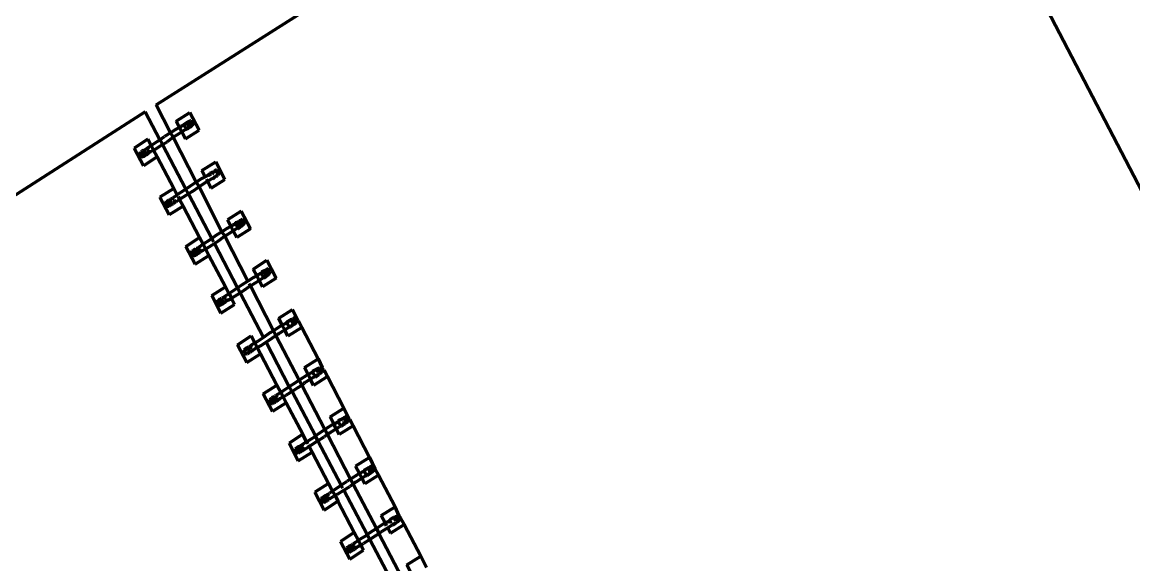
# Model space of a CAD drawing. Header units: millimetres. Extents: x 4307 to 31003, y 2809 to 20009.
# Drawn here: x 10291.6 to 10394.6, y 8622.6 to 8673 of the extents above; entities that cross this region are included whole.
import ezdxf

# ---------------------------------------------------------------- set-up
doc = ezdxf.new("R2010")
doc.units = ezdxf.units.MM
doc.layers.add('ProfileEdges', color=7, linetype='Continuous')

msp = doc.modelspace()

# ---------------------------------------------------------------- linework, layer by layer
for p, q in [((10306.61, 8663.52), (10306.82, 8663.16)), ((10306.82, 8663.16), (10306.82, 8663.07)), ((10303.02, 8661.17), (10303.06, 8660.93)), ((10303.31, 8660.79), (10303.06, 8660.93)), ((10309, 8658.93), (10309.1, 8658.75)), ((10309.2, 8658.48), (10309.21, 8658.57)), ((10305.4, 8656.58), (10305.44, 8656.34)), ((10305.69, 8656.2), (10305.44, 8656.34)), ((10311.38, 8654.34), (10311.59, 8653.98)), ((10311.59, 8653.89), (10311.59, 8653.98)), ((10307.79, 8651.99), (10307.83, 8651.75)), ((10308.08, 8651.61), (10307.83, 8651.75)), ((10313.77, 8649.75), (10313.97, 8649.39)), ((10313.97, 8649.3), (10313.97, 8649.39)), ((10310.17, 8647.4), (10310.21, 8647.16)), ((10310.46, 8647.02), (10310.21, 8647.16)), ((10316.15, 8645.16), (10316.11, 8645.18)), ((10316.15, 8645.16), (10316.19, 8645.15)), ((10316.19, 8645.15), (10316.36, 8644.8)), ((10316.34, 8644.7), (10316.38, 8644.72)), ((10316.38, 8644.72), (10316.36, 8644.8)), ((10312.56, 8642.82), (10312.56, 8642.79)), ((10312.56, 8642.79), (10312.56, 8642.72)), ((10312.58, 8642.68), (10312.59, 8642.57)), ((10312.85, 8642.43), (10312.71, 8642.51)), ((10318.5, 8640.6), (10318.54, 8640.57)), ((10318.54, 8640.57), (10318.57, 8640.56)), ((10318.57, 8640.56), (10318.68, 8640.32)), ((10318.7, 8640.15), (10318.75, 8640.19)), ((10314.94, 8638.23), (10314.94, 8638.2)), ((10314.94, 8638.2), (10314.95, 8638.13)), ((10315.2, 8637.86), (10315.07, 8637.89)), ((10315.23, 8637.84), (10315.2, 8637.86)), ((10320.88, 8636.01), (10320.92, 8635.98)), ((10320.92, 8635.85), (10321.13, 8635.62)), ((10321.11, 8635.52), (10321.15, 8635.55)), ((10321.15, 8635.55), (10321.13, 8635.62)), ((10317.32, 8633.65), (10317.35, 8633.49)), ((10317.35, 8633.49), (10317.36, 8633.4)), ((10317.42, 8633.36), (10317.36, 8633.4)), ((10317.55, 8633.32), (10317.42, 8633.36)), ((10317.61, 8633.25), (10317.55, 8633.32)), ((10323.3, 8631.26), (10323.51, 8631.03)), ((10323.49, 8630.93), (10323.53, 8630.96)), ((10323.53, 8630.96), (10323.51, 8631.03)), ((10319.71, 8629.05), (10319.72, 8628.95)), ((10319.97, 8628.68), (10319.84, 8628.71)), ((10320, 8628.66), (10319.97, 8628.68)), ((10325.69, 8626.8), (10325.65, 8626.83)), ((10325.68, 8626.67), (10325.84, 8626.55)), ((10325.9, 8626.42), (10325.85, 8626.38)), ((10322.09, 8624.46), (10322.1, 8624.43)), ((10322.1, 8624.43), (10322.1, 8624.36)), ((10322.25, 8624.15), (10322.2, 8624.17))]:
    msp.add_line(p, q)
at = {"layer": 'ProfileEdges', "lineweight": 211}
for p, q in [((10303.99, 8665.29), (10369.54, 8706.96)), ((10427.13, 8596.11), (10369.54, 8706.96)), ((10303.99, 8665.29), (10305.33, 8662.71)), ((10303, 8664.66), (10237.6, 8622.7)), ((10304.36, 8662.06), (10303, 8664.66)), ((10305.87, 8663.78), (10307.14, 8664.59)), ((10307.14, 8664.59), (10308, 8662.95)), ((10305.86, 8663.05), (10306.16, 8663.21)), ((10306.16, 8663.21), (10305.87, 8663.78)), ((10306.16, 8663.21), (10306.26, 8663.26)), ((10306.38, 8662.79), (10306.16, 8663.21)), ((10306.32, 8663.31), (10306.26, 8663.26)), ((10306.41, 8663.35), (10306.32, 8663.31)), ((10306.41, 8663.35), (10306.59, 8663.5)), ((10306.61, 8663.52), (10306.58, 8663.54)), ((10306.59, 8663.5), (10306.58, 8663.54)), ((10306.59, 8663.5), (10306.61, 8663.52)), ((10306.61, 8663.38), (10306.59, 8663.5)), ((10306.61, 8663.52), (10306.68, 8663.56)), ((10306.61, 8663.38), (10306.82, 8663.07)), ((10306.89, 8663.65), (10306.68, 8663.56)), ((10306.78, 8663.47), (10306.89, 8663.58)), ((10307.18, 8663.25), (10306.86, 8663)), ((10306.89, 8663.65), (10306.93, 8663.72)), ((10306.92, 8663.67), (10306.89, 8663.65)), ((10306.89, 8663.65), (10306.89, 8663.58)), ((10306.89, 8663.58), (10306.89, 8663.38)), ((10306.89, 8663.38), (10307.18, 8663.25)), ((10306.93, 8663.72), (10306.92, 8663.67)), ((10307.01, 8663.18), (10306.92, 8663.11)), ((10306.98, 8663.71), (10306.93, 8663.72)), ((10307.03, 8663.75), (10306.98, 8663.71)), ((10307.01, 8663.18), (10307.18, 8663.25)), ((10307.09, 8663.78), (10307.03, 8663.75)), ((10307.03, 8663.75), (10307.12, 8663.38)), ((10307.06, 8663.4), (10307.12, 8663.38)), ((10307.09, 8663.78), (10307.19, 8663.85)), ((10307.33, 8663.51), (10307.09, 8663.78)), ((10307.18, 8663.25), (10307.22, 8663.28)), ((10307.19, 8663.85), (10307.24, 8663.88)), ((10307.27, 8663.39), (10307.21, 8663.4)), ((10307.22, 8663.28), (10307.29, 8663.33)), ((10307.24, 8663.88), (10307.48, 8663.61)), ((10307.27, 8663.39), (10307.33, 8663.51)), ((10307.37, 8663.37), (10307.27, 8663.39)), ((10307.29, 8663.33), (10307.27, 8663.39)), ((10307.29, 8663.33), (10307.37, 8663.37)), ((10307.37, 8663.37), (10307.48, 8663.61)), ((10303.24, 8662.11), (10301.97, 8661.29)), ((10303.24, 8662.11), (10303.55, 8661.52)), ((10304.36, 8662.06), (10304.77, 8662.35)), ((10305.33, 8662.71), (10304.77, 8662.35)), ((10305.54, 8662.26), (10305.02, 8661.88)), ((10305.86, 8663.05), (10305.33, 8662.71)), ((10305.33, 8662.71), (10305.59, 8662.29)), ((10305.54, 8662.26), (10305.59, 8662.29)), ((10305.59, 8662.29), (10306.38, 8662.79)), ((10305.59, 8662.29), (10307.72, 8658.12)), ((10306.38, 8662.79), (10306.48, 8662.85)), ((10306.72, 8662.14), (10306.38, 8662.79)), ((10306.82, 8663.07), (10306.48, 8662.85)), ((10306.72, 8662.14), (10308, 8662.95)), ((10306.82, 8663.07), (10306.92, 8663.11)), ((10306.82, 8663.07), (10306.82, 8663.02)), ((10306.86, 8663), (10306.82, 8663.02)), ((10302.83, 8659.65), (10301.97, 8661.29)), ((10302.79, 8661.08), (10302.73, 8661.02)), ((10302.79, 8661.08), (10302.84, 8661.07)), ((10302.84, 8661.07), (10302.95, 8661.14)), ((10302.95, 8661.14), (10303.02, 8661.17)), ((10303.15, 8661.26), (10303.02, 8661.17)), ((10303.55, 8661.52), (10303.15, 8661.26)), ((10303.32, 8661.1), (10303.15, 8661.26)), ((10303.34, 8660.85), (10303.32, 8661.1)), ((10303.77, 8661.09), (10303.49, 8660.94)), ((10303.71, 8661.63), (10303.55, 8661.52)), ((10303.55, 8661.52), (10303.77, 8661.09)), ((10304.17, 8661.93), (10303.71, 8661.63)), ((10303.89, 8661.16), (10303.77, 8661.09)), ((10303.77, 8661.09), (10304.1, 8660.47)), ((10303.89, 8661.16), (10304.6, 8661.61)), ((10304.17, 8661.93), (10304.36, 8662.06)), ((10304.6, 8661.61), (10304.4, 8661.99)), ((10304.6, 8661.61), (10305.02, 8661.88)), ((10306.76, 8657.49), (10304.6, 8661.61)), ((10302.42, 8660.69), (10302.54, 8660.92)), ((10302.42, 8660.69), (10302.54, 8660.45)), ((10302.54, 8660.92), (10302.6, 8660.92)), ((10302.75, 8660.47), (10302.54, 8660.45)), ((10302.64, 8660.95), (10302.6, 8660.92)), ((10302.6, 8660.92), (10302.61, 8660.65)), ((10302.61, 8660.65), (10302.82, 8660.51)), ((10302.64, 8660.95), (10302.7, 8661)), ((10302.64, 8660.95), (10302.78, 8660.92)), ((10302.7, 8661), (10302.73, 8661.02)), ((10302.73, 8661.02), (10302.81, 8661.05)), ((10302.82, 8660.51), (10302.75, 8660.47)), ((10302.79, 8660.45), (10302.75, 8660.47)), ((10302.8, 8660.89), (10302.78, 8660.92)), ((10302.82, 8660.51), (10302.79, 8660.45)), ((10302.94, 8660.87), (10302.8, 8660.89)), ((10302.91, 8660.68), (10302.8, 8660.89)), ((10302.81, 8661.05), (10302.94, 8660.87)), ((10302.86, 8660.53), (10302.82, 8660.51)), ((10304.1, 8660.47), (10302.83, 8659.65)), ((10302.91, 8660.68), (10302.86, 8660.53)), ((10302.86, 8660.53), (10302.89, 8660.54)), ((10302.93, 8660.58), (10302.89, 8660.54)), ((10302.93, 8660.58), (10303, 8660.62)), ((10302.94, 8660.87), (10303.05, 8660.77)), ((10303, 8660.62), (10303.06, 8660.66)), ((10303.09, 8660.64), (10303, 8660.62)), ((10303.06, 8660.66), (10303.05, 8660.77)), ((10303.06, 8660.66), (10303.19, 8660.72)), ((10303.19, 8660.72), (10303.09, 8660.64)), ((10303.31, 8660.79), (10303.19, 8660.72)), ((10303.31, 8660.79), (10303.34, 8660.85)), ((10303.43, 8660.9), (10303.34, 8660.85)), ((10303.43, 8660.9), (10303.49, 8660.94)), ((10305.63, 8657.55), (10304.1, 8660.47)), ((10308.24, 8659.21), (10309.52, 8660.02)), ((10308.55, 8658.63), (10308.24, 8659.21)), ((10309.27, 8659.06), (10309.06, 8658.98)), ((10309.27, 8659.06), (10309.31, 8659.13)), ((10309.27, 8658.95), (10309.27, 8659.06)), ((10309.3, 8659.08), (10309.31, 8659.13)), ((10309.36, 8659.12), (10309.31, 8659.13)), ((10309.42, 8659.13), (10309.36, 8659.12)), ((10309.57, 8659.26), (10309.41, 8659.16)), ((10309.42, 8659.13), (10309.41, 8659.16)), ((10309.42, 8659.13), (10309.57, 8659.26)), ((10309.59, 8659.15), (10309.42, 8659.13)), ((10309.47, 8658.94), (10309.42, 8659.13)), ((10309.52, 8660.02), (10310.37, 8658.38)), ((10309.57, 8659.26), (10309.62, 8659.29)), ((10309.72, 8658.92), (10309.59, 8659.15)), ((10309.62, 8659.29), (10309.87, 8659.02)), ((10309.87, 8659.02), (10309.75, 8658.78)), ((10307.72, 8658.12), (10307.16, 8657.76)), ((10308.25, 8658.46), (10307.72, 8658.12)), ((10307.72, 8658.12), (10307.98, 8657.7)), ((10308.76, 8658.22), (10307.98, 8657.7)), ((10308.25, 8658.46), (10308.55, 8658.63)), ((10308.55, 8658.63), (10308.65, 8658.67)), ((10308.61, 8658.5), (10308.55, 8658.63)), ((10308.71, 8658.72), (10308.65, 8658.67)), ((10308.72, 8658.29), (10308.66, 8658.41)), ((10308.79, 8658.76), (10308.71, 8658.72)), ((10308.86, 8658.26), (10308.76, 8658.22)), ((10309.1, 8657.57), (10308.76, 8658.22)), ((10308.97, 8658.91), (10308.79, 8658.76)), ((10309.2, 8658.48), (10308.86, 8658.26)), ((10308.96, 8658.95), (10309, 8658.93)), ((10308.97, 8658.91), (10308.96, 8658.95)), ((10308.99, 8658.8), (10308.97, 8658.91)), ((10308.99, 8658.8), (10309.05, 8658.7)), ((10309.06, 8658.98), (10309, 8658.93)), ((10309.1, 8657.57), (10310.37, 8658.38)), ((10309.15, 8658.53), (10309.2, 8658.48)), ((10309.27, 8658.95), (10309.16, 8658.88)), ((10309.2, 8658.48), (10309.4, 8658.6)), ((10309.2, 8658.48), (10309.2, 8658.43)), ((10309.2, 8658.43), (10309.24, 8658.41)), ((10309.4, 8658.6), (10309.24, 8658.41)), ((10309.47, 8658.64), (10309.4, 8658.6)), ((10309.44, 8658.74), (10309.56, 8658.66)), ((10309.56, 8658.66), (10309.47, 8658.64)), ((10309.58, 8658.71), (10309.56, 8658.66)), ((10309.56, 8658.66), (10309.6, 8658.69)), ((10309.6, 8658.81), (10309.66, 8658.8)), ((10309.67, 8658.74), (10309.6, 8658.69)), ((10309.72, 8658.92), (10309.66, 8658.8)), ((10309.66, 8658.8), (10309.75, 8658.78)), ((10309.66, 8658.8), (10309.67, 8658.74)), ((10309.67, 8658.74), (10309.75, 8658.78)), ((10305.63, 8657.55), (10304.36, 8656.73)), ((10305.63, 8657.55), (10305.96, 8656.93)), ((10305.99, 8656.98), (10305.96, 8656.93)), ((10306.56, 8657.34), (10305.99, 8656.98)), ((10307, 8657.03), (10306.27, 8656.57)), ((10306.76, 8657.49), (10306.56, 8657.34)), ((10307.16, 8657.76), (10306.76, 8657.49)), ((10307, 8657.03), (10306.76, 8657.49)), ((10307.4, 8657.29), (10307, 8657.03)), ((10309.16, 8652.91), (10307, 8657.03)), ((10307.4, 8657.29), (10307.93, 8657.67)), ((10307.98, 8657.7), (10307.93, 8657.67)), ((10307.98, 8657.7), (10310.1, 8653.53)), ((10305.22, 8655.09), (10304.36, 8656.73)), ((10304.81, 8656.1), (10304.92, 8656.33)), ((10304.81, 8656.1), (10304.93, 8655.86)), ((10304.99, 8656.24), (10304.89, 8656.16)), ((10304.92, 8656.33), (10304.99, 8656.33)), ((10305.03, 8656.36), (10304.99, 8656.33)), ((10304.99, 8656.33), (10305.04, 8656.32)), ((10304.99, 8656.33), (10304.99, 8656.24)), ((10305.04, 8656.32), (10304.99, 8656.24)), ((10304.99, 8656.24), (10304.99, 8656.06)), ((10304.99, 8656.06), (10305.2, 8655.92)), ((10305.03, 8656.36), (10305.09, 8656.41)), ((10305.04, 8656.32), (10305.03, 8656.36)), ((10305.04, 8656.32), (10305.17, 8656.33)), ((10305.09, 8656.41), (10305.15, 8656.44)), ((10305.15, 8656.44), (10305.17, 8656.49)), ((10305.19, 8656.46), (10305.15, 8656.44)), ((10305.17, 8656.49), (10305.23, 8656.48)), ((10305.18, 8656.3), (10305.17, 8656.33)), ((10305.33, 8656.28), (10305.18, 8656.3)), ((10305.29, 8656.09), (10305.18, 8656.3)), ((10305.33, 8656.28), (10305.19, 8656.46)), ((10305.24, 8655.94), (10305.2, 8655.92)), ((10305.23, 8656.48), (10305.33, 8656.55)), ((10305.29, 8656.09), (10305.24, 8655.94)), ((10305.24, 8655.94), (10305.27, 8655.95)), ((10305.31, 8655.99), (10305.27, 8655.95)), ((10305.31, 8655.99), (10305.38, 8656.03)), ((10305.33, 8656.01), (10305.31, 8655.99)), ((10305.4, 8656.58), (10305.33, 8656.55)), ((10305.43, 8656.18), (10305.33, 8656.28)), ((10305.38, 8656.03), (10305.44, 8656.07)), ((10305.38, 8656.03), (10305.47, 8656.05)), ((10305.4, 8656.58), (10305.54, 8656.67)), ((10305.44, 8656.07), (10305.43, 8656.18)), ((10305.57, 8656.13), (10305.47, 8656.05)), ((10305.96, 8656.93), (10305.54, 8656.67)), ((10305.66, 8656.56), (10305.54, 8656.67)), ((10305.69, 8656.2), (10305.57, 8656.13)), ((10305.69, 8656.2), (10305.73, 8656.26)), ((10305.73, 8656.26), (10305.7, 8656.51)), ((10305.82, 8656.31), (10305.73, 8656.26)), ((10305.88, 8656.36), (10305.82, 8656.31)), ((10305.88, 8656.36), (10306.18, 8656.51)), ((10306.03, 8656.79), (10306.18, 8656.51)), ((10306.18, 8656.51), (10306.27, 8656.57)), ((10306.18, 8656.51), (10306.5, 8655.9)), ((10305.13, 8655.88), (10304.93, 8655.86)), ((10305.2, 8655.92), (10305.13, 8655.88)), ((10305.17, 8655.86), (10305.13, 8655.88)), ((10305.2, 8655.92), (10305.17, 8655.86)), ((10306.5, 8655.9), (10305.22, 8655.09)), ((10308.03, 8652.98), (10306.5, 8655.9)), ((10311.89, 8655.45), (10310.62, 8654.64)), ((10311.89, 8655.45), (10312.75, 8653.81)), ((10310.63, 8653.87), (10310.1, 8653.53)), ((10310.92, 8654.06), (10310.62, 8654.64)), ((10310.63, 8653.87), (10310.92, 8654.06)), ((10310.92, 8654.06), (10311.03, 8654.08)), ((10311.15, 8653.61), (10310.92, 8654.06)), ((10311.09, 8654.13), (10311.03, 8654.08)), ((10311.17, 8654.17), (10311.09, 8654.13)), ((10311.17, 8654.17), (10311.35, 8654.32)), ((10311.59, 8653.89), (10311.24, 8653.67)), ((10311.38, 8654.34), (10311.34, 8654.36)), ((10311.35, 8654.32), (10311.34, 8654.36)), ((10311.35, 8654.32), (10311.38, 8654.34)), ((10311.38, 8654.21), (10311.35, 8654.32)), ((10311.38, 8654.34), (10311.45, 8654.39)), ((10311.59, 8653.89), (10311.38, 8654.21)), ((10311.45, 8654.39), (10311.66, 8654.48)), ((10311.54, 8654.29), (10311.66, 8654.4)), ((10311.59, 8653.89), (10311.69, 8653.93)), ((10311.59, 8653.84), (10311.59, 8653.89)), ((10311.63, 8653.82), (10311.94, 8654.07)), ((10311.66, 8654.48), (10311.7, 8654.54)), ((10311.66, 8654.48), (10311.66, 8654.4)), ((10311.66, 8654.4), (10311.66, 8654.2)), ((10311.94, 8654.07), (10311.66, 8654.2)), ((10311.7, 8654.54), (10311.68, 8654.49)), ((10311.78, 8654.01), (10311.69, 8653.93)), ((10311.75, 8654.53), (10311.7, 8654.54)), ((10311.8, 8654.57), (10311.75, 8654.53)), ((10311.76, 8654.5), (10311.8, 8654.57)), ((10311.78, 8654.01), (10311.94, 8654.07)), ((10311.86, 8654.6), (10311.8, 8654.57)), ((10311.8, 8654.57), (10311.89, 8654.2)), ((10312.01, 8654.7), (10311.86, 8654.6)), ((10312.1, 8654.33), (10311.86, 8654.6)), ((10312.04, 8654.2), (10311.89, 8654.2)), ((10311.94, 8654.07), (10311.99, 8654.1)), ((10311.99, 8654.1), (10312.06, 8654.17)), ((10312.25, 8654.43), (10312.01, 8654.7)), ((10312.06, 8654.17), (10312.04, 8654.2)), ((10312.06, 8654.17), (10312.1, 8654.33)), ((10312.06, 8654.17), (10312.13, 8654.2)), ((10312.13, 8654.2), (10312.25, 8654.43)), ((10306.75, 8652.17), (10308.03, 8652.98)), ((10308.03, 8652.98), (10308.37, 8652.39)), ((10309.16, 8652.91), (10308.94, 8652.75)), ((10309.54, 8653.17), (10309.16, 8652.91)), ((10309.32, 8652.6), (10309.16, 8652.91)), ((10310.1, 8653.53), (10309.54, 8653.17)), ((10309.79, 8652.7), (10310.31, 8653.08)), ((10310.1, 8653.53), (10310.36, 8653.11)), ((10310.31, 8653.08), (10310.36, 8653.11)), ((10310.36, 8653.11), (10311.15, 8653.61)), ((10310.36, 8653.11), (10312.49, 8648.94)), ((10311.15, 8653.61), (10311.24, 8653.67)), ((10311.47, 8653), (10311.15, 8653.61)), ((10312.75, 8653.81), (10311.47, 8653)), ((10311.59, 8653.84), (10311.63, 8653.82)), ((10307.61, 8650.53), (10306.75, 8652.17)), ((10307.41, 8651.77), (10307.47, 8651.82)), ((10307.45, 8651.72), (10307.47, 8651.82)), ((10307.47, 8651.82), (10307.53, 8651.85)), ((10307.53, 8651.85), (10307.56, 8651.9)), ((10307.57, 8651.87), (10307.53, 8651.85)), ((10307.56, 8651.9), (10307.61, 8651.89)), ((10307.57, 8651.87), (10307.61, 8651.89)), ((10307.57, 8651.87), (10307.71, 8651.69)), ((10307.61, 8651.89), (10307.71, 8651.96)), ((10307.79, 8651.99), (10307.71, 8651.96)), ((10307.92, 8652.08), (10307.79, 8651.99)), ((10308.35, 8652.37), (10307.92, 8652.08)), ((10308.09, 8651.92), (10307.92, 8652.08)), ((10308.11, 8651.67), (10308.09, 8651.92)), ((10308.26, 8651.77), (10308.58, 8651.93)), ((10308.37, 8652.39), (10308.35, 8652.37)), ((10308.94, 8652.75), (10308.37, 8652.39)), ((10308.37, 8652.39), (10308.58, 8651.93)), ((10308.58, 8651.93), (10308.66, 8651.98)), ((10308.89, 8651.34), (10308.58, 8651.93)), ((10308.66, 8651.98), (10309.4, 8652.45)), ((10309.4, 8652.45), (10309.79, 8652.7)), ((10311.55, 8648.33), (10309.4, 8652.45)), ((10307.19, 8651.51), (10307.31, 8651.74)), ((10307.19, 8651.51), (10307.31, 8651.27)), ((10307.37, 8651.65), (10307.27, 8651.57)), ((10307.31, 8651.74), (10307.37, 8651.74)), ((10307.52, 8651.29), (10307.31, 8651.27)), ((10307.41, 8651.77), (10307.37, 8651.74)), ((10307.37, 8651.74), (10307.42, 8651.73)), ((10307.37, 8651.74), (10307.37, 8651.65)), ((10307.45, 8651.72), (10307.37, 8651.65)), ((10307.37, 8651.65), (10307.38, 8651.47)), ((10307.38, 8651.47), (10307.58, 8651.33)), ((10307.42, 8651.73), (10307.41, 8651.77)), ((10307.42, 8651.73), (10307.45, 8651.72)), ((10307.45, 8651.72), (10307.55, 8651.74)), ((10307.58, 8651.33), (10307.52, 8651.29)), ((10307.55, 8651.27), (10307.52, 8651.29)), ((10307.57, 8651.71), (10307.55, 8651.74)), ((10307.58, 8651.33), (10307.55, 8651.27)), ((10307.71, 8651.69), (10307.57, 8651.71)), ((10307.67, 8651.5), (10307.57, 8651.71)), ((10307.63, 8651.35), (10307.58, 8651.33)), ((10307.61, 8650.53), (10308.89, 8651.34)), ((10307.67, 8651.5), (10307.63, 8651.35)), ((10307.63, 8651.35), (10307.66, 8651.36)), ((10307.7, 8651.4), (10307.66, 8651.36)), ((10307.7, 8651.4), (10307.77, 8651.44)), ((10307.71, 8651.69), (10307.82, 8651.59)), ((10307.77, 8651.44), (10307.82, 8651.48)), ((10307.77, 8651.44), (10307.85, 8651.47)), ((10307.82, 8651.48), (10307.82, 8651.59)), ((10307.96, 8651.54), (10307.85, 8651.47)), ((10308.08, 8651.61), (10307.96, 8651.54)), ((10308.08, 8651.61), (10308.11, 8651.67)), ((10308.2, 8651.72), (10308.11, 8651.67)), ((10308.26, 8651.77), (10308.2, 8651.72)), ((10308.89, 8651.34), (10310.42, 8648.42)), ((10312.99, 8650.07), (10314.27, 8650.88)), ((10314.27, 8650.88), (10315.12, 8649.23)), ((10313.32, 8649.45), (10312.99, 8650.07)), ((10313.73, 8649.77), (10313.77, 8649.75)), ((10313.74, 8649.73), (10313.73, 8649.77)), ((10313.77, 8649.75), (10313.76, 8649.62)), ((10313.83, 8649.8), (10313.77, 8649.75)), ((10314.04, 8649.89), (10313.83, 8649.8)), ((10313.93, 8649.7), (10314.04, 8649.81)), ((10314.08, 8649.95), (10314.04, 8649.89)), ((10314.04, 8649.81), (10314.07, 8649.9)), ((10314.04, 8649.89), (10314.04, 8649.81)), ((10314.04, 8649.81), (10314.04, 8649.62)), ((10314.07, 8649.9), (10314.08, 8649.95)), ((10314.12, 8649.93), (10314.07, 8649.9)), ((10314.12, 8649.93), (10314.08, 8649.95)), ((10314.24, 8650.02), (10314.12, 8649.93)), ((10314.39, 8650.11), (10314.24, 8650.02)), ((10314.49, 8649.74), (10314.24, 8650.02)), ((10314.24, 8649.76), (10314.28, 8649.61)), ((10314.64, 8649.84), (10314.39, 8650.11)), ((10314.52, 8649.61), (10314.64, 8649.84)), ((10312.49, 8648.94), (10311.92, 8648.58)), ((10313.02, 8649.28), (10312.49, 8648.94)), ((10312.6, 8648.73), (10312.75, 8648.52)), ((10312.75, 8648.52), (10313.54, 8649.02)), ((10313.02, 8649.28), (10313.32, 8649.45)), ((10313.32, 8649.45), (10313.41, 8649.49)), ((10313.54, 8649.02), (10313.32, 8649.45)), ((10313.48, 8649.54), (10313.41, 8649.49)), ((10313.56, 8649.58), (10313.48, 8649.54)), ((10313.54, 8649.02), (10313.63, 8649.08)), ((10313.85, 8648.42), (10313.54, 8649.02)), ((10313.56, 8649.58), (10313.74, 8649.73)), ((10313.97, 8649.3), (10313.63, 8649.08)), ((10313.97, 8649.3), (10313.76, 8649.62)), ((10315.12, 8649.23), (10313.85, 8648.42)), ((10313.97, 8649.3), (10314.08, 8649.34)), ((10313.97, 8649.26), (10313.97, 8649.3)), ((10314.01, 8649.23), (10313.97, 8649.26)), ((10314.01, 8649.23), (10314.33, 8649.48)), ((10314.04, 8649.62), (10314.33, 8649.48)), ((10314.16, 8649.42), (10314.08, 8649.34)), ((10314.16, 8649.42), (10314.33, 8649.48)), ((10314.42, 8649.61), (10314.28, 8649.61)), ((10314.33, 8649.48), (10314.37, 8649.51)), ((10314.37, 8649.51), (10314.45, 8649.58)), ((10314.45, 8649.58), (10314.42, 8649.61)), ((10314.45, 8649.58), (10314.49, 8649.74)), ((10314.45, 8649.58), (10314.52, 8649.61)), ((10309.15, 8647.61), (10310.42, 8648.42)), ((10310.76, 8647.8), (10310.3, 8647.49)), ((10310.42, 8648.42), (10310.67, 8647.94)), ((10310.76, 8647.8), (10310.67, 8647.94)), ((10311.33, 8648.16), (10310.76, 8647.8)), ((10310.76, 8647.8), (10310.98, 8647.35)), ((10311.04, 8647.39), (10311.79, 8647.87)), ((10311.55, 8648.33), (10311.33, 8648.16)), ((10311.92, 8648.58), (10311.55, 8648.33)), ((10311.79, 8647.87), (10311.55, 8648.33)), ((10311.79, 8647.87), (10312.17, 8648.11)), ((10313.96, 8643.73), (10311.79, 8647.87)), ((10312.17, 8648.11), (10312.7, 8648.49)), ((10312.7, 8648.49), (10312.75, 8648.52)), ((10312.75, 8648.52), (10314.87, 8644.35)), ((10310.01, 8645.97), (10309.15, 8647.61)), ((10309.57, 8646.92), (10309.69, 8647.15)), ((10309.57, 8646.92), (10309.7, 8646.69)), ((10309.76, 8647.07), (10309.66, 8646.98)), ((10309.69, 8647.15), (10309.76, 8647.15)), ((10309.9, 8646.7), (10309.7, 8646.69)), ((10309.79, 8647.18), (10309.76, 8647.15)), ((10309.76, 8647.15), (10309.81, 8647.14)), ((10309.76, 8647.15), (10309.76, 8647.07)), ((10309.83, 8647.13), (10309.76, 8647.07)), ((10309.76, 8647.07), (10309.76, 8646.88)), ((10309.76, 8646.88), (10309.97, 8646.74)), ((10309.79, 8647.18), (10309.86, 8647.23)), ((10309.81, 8647.14), (10309.79, 8647.18)), ((10309.81, 8647.14), (10309.83, 8647.13)), ((10309.83, 8647.13), (10309.86, 8647.23)), ((10309.83, 8647.13), (10309.93, 8647.15)), ((10309.86, 8647.23), (10309.92, 8647.26)), ((10309.97, 8646.74), (10309.9, 8646.7)), ((10309.94, 8646.68), (10309.9, 8646.7)), ((10309.92, 8647.26), (10309.94, 8647.31)), ((10309.96, 8647.28), (10309.92, 8647.26)), ((10309.95, 8647.12), (10309.93, 8647.15)), ((10310, 8647.3), (10309.94, 8647.31)), ((10309.97, 8646.74), (10309.94, 8646.68)), ((10310.1, 8647.1), (10309.95, 8647.12)), ((10310.06, 8646.91), (10309.95, 8647.12)), ((10309.96, 8647.28), (10310, 8647.3)), ((10310.1, 8647.1), (10309.96, 8647.28)), ((10309.97, 8646.74), (10310.01, 8646.76)), ((10310, 8647.3), (10310.1, 8647.37)), ((10310.06, 8646.91), (10310.01, 8646.76)), ((10310.01, 8645.97), (10311.28, 8646.78)), ((10310.04, 8646.77), (10310.01, 8646.76)), ((10310.08, 8646.81), (10310.04, 8646.77)), ((10310.08, 8646.81), (10310.15, 8646.85)), ((10310.1, 8646.83), (10310.08, 8646.81)), ((10310.17, 8647.4), (10310.1, 8647.37)), ((10310.2, 8647), (10310.1, 8647.1)), ((10310.21, 8646.89), (10310.15, 8646.85)), ((10310.15, 8646.85), (10310.24, 8646.88)), ((10310.3, 8647.49), (10310.17, 8647.4)), ((10310.2, 8647), (10310.21, 8646.89)), ((10310.34, 8646.95), (10310.24, 8646.88)), ((10310.47, 8647.33), (10310.3, 8647.49)), ((10310.46, 8647.02), (10310.34, 8646.95)), ((10310.46, 8647.02), (10310.5, 8647.08)), ((10310.5, 8647.08), (10310.47, 8647.33)), ((10310.59, 8647.14), (10310.5, 8647.08)), ((10310.64, 8647.18), (10310.59, 8647.14)), ((10310.64, 8647.18), (10310.98, 8647.35)), ((10310.98, 8647.35), (10311.04, 8647.39)), ((10310.98, 8647.35), (10311.28, 8646.78)), ((10315.37, 8645.5), (10316.64, 8646.31)), ((10316.64, 8646.31), (10317.12, 8645.31)), ((10315.65, 8644.85), (10314.87, 8644.35)), ((10315.69, 8644.87), (10315.37, 8645.5)), ((10315.65, 8644.85), (10315.69, 8644.87)), ((10315.69, 8644.87), (10316.04, 8645.06)), ((10315.92, 8644.43), (10315.69, 8644.87)), ((10315.92, 8644.43), (10316.26, 8644.65)), ((10316.13, 8645.12), (10316.04, 8645.06)), ((10316.46, 8645.36), (10316.11, 8645.18)), ((10316.11, 8645.18), (10316.13, 8645.12)), ((10316.19, 8645.15), (10316.13, 8645.12)), ((10316.13, 8645.12), (10316.15, 8645.03)), ((10316.15, 8645.03), (10316.34, 8644.7)), ((10316.19, 8645.15), (10316.46, 8645.36)), ((10317.5, 8644.66), (10316.22, 8643.85)), ((10316.36, 8644.67), (10316.26, 8644.65)), ((10316.34, 8644.7), (10316.36, 8644.67)), ((10316.38, 8644.72), (10316.36, 8644.67)), ((10316.36, 8644.67), (10316.4, 8644.64)), ((10316.6, 8644.87), (10316.38, 8644.72)), ((10316.71, 8644.89), (10316.4, 8644.64)), ((10316.57, 8645.39), (10316.46, 8645.36)), ((10316.56, 8645.27), (10316.59, 8645.3)), ((10316.66, 8645.02), (10316.56, 8645.27)), ((10316.57, 8645.39), (10316.67, 8645.45)), ((10316.59, 8645.3), (10316.57, 8645.39)), ((10316.59, 8645.3), (10316.67, 8645.38)), ((10316.66, 8645.02), (10316.6, 8645.04)), ((10316.6, 8644.87), (10316.71, 8644.89)), ((10316.67, 8645.45), (10316.72, 8645.49)), ((10316.67, 8645.45), (10316.67, 8645.38)), ((10316.67, 8645.38), (10316.67, 8645.18)), ((10316.94, 8645.1), (10316.67, 8645.18)), ((10316.72, 8645.49), (10316.7, 8645.47)), ((10316.79, 8644.98), (10316.71, 8644.89)), ((10316.72, 8645.49), (10316.78, 8645.52)), ((10316.75, 8645.04), (10316.9, 8645.02)), ((10316.87, 8645.58), (10316.78, 8645.52)), ((10317.02, 8645.25), (10316.78, 8645.52)), ((10316.79, 8644.98), (10316.9, 8645.02)), ((10316.82, 8644.97), (10316.9, 8645.02)), ((10317.12, 8645.31), (10316.87, 8645.58)), ((10316.94, 8645.1), (10316.9, 8645.02)), ((10316.9, 8645.02), (10317, 8645.08)), ((10317.02, 8645.25), (10316.94, 8645.1)), ((10317, 8645.08), (10316.94, 8645.1)), ((10317, 8645.08), (10317.12, 8645.31)), ((10317.19, 8645.26), (10317.12, 8645.31)), ((10317.19, 8645.26), (10317.5, 8644.66)), ((10317.5, 8644.66), (10319.02, 8641.74)), ((10311.54, 8643.05), (10312.81, 8643.86)), ((10312.81, 8643.86), (10313.15, 8643.21)), ((10313.96, 8643.73), (10313.39, 8643.36)), ((10314.55, 8644.15), (10313.96, 8643.73)), ((10314.2, 8643.29), (10314.8, 8643.68)), ((10314.87, 8644.35), (10314.55, 8644.15)), ((10314.8, 8643.68), (10315.11, 8643.9)), ((10314.87, 8644.35), (10315.11, 8643.9)), ((10315.11, 8643.9), (10315.33, 8644.06)), ((10315.11, 8643.9), (10317.26, 8639.77)), ((10315.33, 8644.06), (10315.38, 8644.09)), ((10315.38, 8644.09), (10315.92, 8644.43)), ((10316.22, 8643.85), (10315.92, 8644.43)), ((10312.4, 8641.41), (10311.54, 8643.05)), ((10312.18, 8642.59), (10312.14, 8642.56)), ((10312.14, 8642.56), (10312.15, 8642.29)), ((10312.18, 8642.59), (10312.29, 8642.66)), ((10312.2, 8642.49), (10312.29, 8642.66)), ((10312.29, 8642.66), (10312.33, 8642.72)), ((10312.29, 8642.66), (10312.34, 8642.69)), ((10312.39, 8642.64), (10312.29, 8642.54)), ((10312.33, 8642.72), (10312.56, 8642.82)), ((10312.33, 8642.72), (10312.46, 8642.7)), ((10312.39, 8642.64), (10312.34, 8642.69)), ((10312.46, 8642.7), (10312.39, 8642.64)), ((10312.46, 8642.56), (10312.39, 8642.64)), ((10312.46, 8642.7), (10312.56, 8642.82)), ((10312.46, 8642.7), (10312.58, 8642.68)), ((10312.56, 8642.82), (10312.63, 8642.87)), ((10312.58, 8642.68), (10312.56, 8642.72)), ((10312.73, 8642.67), (10312.58, 8642.68)), ((10312.64, 8642.58), (10312.58, 8642.68)), ((10312.63, 8642.87), (10312.69, 8642.9)), ((10312.69, 8642.9), (10312.73, 8642.94)), ((10312.86, 8642.74), (10312.69, 8642.9)), ((10313.15, 8643.21), (10312.73, 8642.94)), ((10312.85, 8642.61), (10312.86, 8642.74)), ((10313.13, 8642.65), (10312.87, 8642.44)), ((10313.22, 8642.7), (10313.13, 8642.65)), ((10313.39, 8643.36), (10313.15, 8643.21)), ((10313.15, 8643.21), (10313.37, 8642.79)), ((10313.27, 8642.75), (10313.22, 8642.7)), ((10313.27, 8642.75), (10313.37, 8642.79)), ((10313.37, 8642.79), (10313.67, 8642.96)), ((10313.37, 8642.79), (10313.67, 8642.22)), ((10313.67, 8642.96), (10314.2, 8643.29)), ((10316.34, 8639.14), (10314.2, 8643.29)), ((10312.15, 8642.29), (10312.35, 8642.15)), ((10312.2, 8642.49), (10312.33, 8642.25)), ((10312.42, 8642.23), (10312.33, 8642.25)), ((10312.4, 8642.17), (10312.35, 8642.15)), ((10312.4, 8642.17), (10312.42, 8642.23)), ((10312.4, 8641.41), (10313.67, 8642.22)), ((10312.47, 8642.22), (10312.42, 8642.23)), ((10312.47, 8642.22), (10312.53, 8642.27)), ((10312.59, 8642.29), (10312.53, 8642.27)), ((10312.57, 8642.25), (10312.53, 8642.27)), ((10312.54, 8642.36), (10312.59, 8642.41)), ((10312.59, 8642.41), (10312.55, 8642.45)), ((10312.59, 8642.29), (10312.57, 8642.25)), ((10312.59, 8642.29), (10312.69, 8642.34)), ((10312.69, 8642.48), (10312.67, 8642.53)), ((10312.69, 8642.48), (10312.73, 8642.4)), ((10312.73, 8642.4), (10312.69, 8642.34)), ((10312.73, 8642.4), (10312.83, 8642.46)), ((10312.73, 8642.4), (10312.85, 8642.43)), ((10312.87, 8642.44), (10312.85, 8642.43)), ((10315.2, 8639.3), (10313.67, 8642.22)), ((10317.74, 8640.93), (10319.02, 8641.74)), ((10319.02, 8641.74), (10319.38, 8640.95)), ((10318.08, 8640.28), (10317.74, 8640.93)), ((10318.43, 8640.47), (10318.51, 8640.53)), ((10318.5, 8640.6), (10318.85, 8640.78)), ((10318.51, 8640.53), (10318.5, 8640.6)), ((10318.51, 8640.53), (10318.54, 8640.57)), ((10318.57, 8640.56), (10318.51, 8640.53)), ((10318.53, 8640.44), (10318.51, 8640.53)), ((10318.54, 8640.57), (10318.85, 8640.78)), ((10318.95, 8640.8), (10318.85, 8640.78)), ((10318.91, 8640.73), (10318.95, 8640.8)), ((10318.91, 8640.73), (10318.94, 8640.68)), ((10318.97, 8640.72), (10318.94, 8640.68)), ((10318.94, 8640.68), (10319.03, 8640.48)), ((10319.05, 8640.86), (10318.95, 8640.8)), ((10319.06, 8640.81), (10318.97, 8640.72)), ((10319.08, 8640.88), (10319.05, 8640.86)), ((10319.06, 8640.81), (10319.05, 8640.86)), ((10319.06, 8640.59), (10319.06, 8640.81)), ((10319.06, 8640.59), (10319.31, 8640.48)), ((10319.08, 8640.88), (10319.16, 8640.93)), ((10319.38, 8640.95), (10319.16, 8640.93)), ((10319.4, 8640.66), (10319.16, 8640.93)), ((10319.31, 8640.48), (10319.26, 8640.44)), ((10319.29, 8640.43), (10319.31, 8640.48)), ((10319.36, 8640.51), (10319.31, 8640.48)), ((10319.31, 8640.48), (10319.39, 8640.49)), ((10319.36, 8640.51), (10319.4, 8640.66)), ((10319.5, 8640.72), (10319.38, 8640.95)), ((10319.5, 8640.72), (10319.39, 8640.49)), ((10319.56, 8640.69), (10319.5, 8640.72)), ((10319.56, 8640.69), (10319.87, 8640.09)), ((10316.94, 8639.56), (10316.36, 8639.17)), ((10317.26, 8639.77), (10316.94, 8639.56)), ((10318.03, 8640.26), (10317.26, 8639.77)), ((10317.26, 8639.77), (10317.49, 8639.31)), ((10317.49, 8639.31), (10317.71, 8639.47)), ((10317.76, 8639.5), (10317.71, 8639.47)), ((10318.3, 8639.86), (10317.76, 8639.5)), ((10318.08, 8640.28), (10318.03, 8640.26)), ((10318.43, 8640.47), (10318.08, 8640.28)), ((10318.3, 8639.86), (10318.08, 8640.28)), ((10318.64, 8640.06), (10318.3, 8639.86)), ((10318.6, 8639.28), (10318.3, 8639.86)), ((10318.53, 8640.44), (10318.64, 8640.26)), ((10319.87, 8640.09), (10318.6, 8639.28)), ((10318.74, 8640.08), (10318.64, 8640.06)), ((10318.7, 8640.15), (10318.74, 8640.08)), ((10318.76, 8640.13), (10318.74, 8640.08)), ((10318.74, 8640.08), (10318.78, 8640.05)), ((10318.98, 8640.28), (10318.76, 8640.13)), ((10318.78, 8640.05), (10319.1, 8640.3)), ((10318.98, 8640.28), (10319.1, 8640.3)), ((10319.18, 8640.4), (10319.07, 8640.43)), ((10319.1, 8640.3), (10319.18, 8640.4)), ((10319.18, 8640.4), (10319.22, 8640.4)), ((10319.22, 8640.4), (10319.29, 8640.43)), ((10319.87, 8640.09), (10321.39, 8637.17)), ((10313.93, 8638.49), (10315.2, 8639.3)), ((10314.79, 8636.85), (10313.93, 8638.49)), ((10315.55, 8638.63), (10315.11, 8638.35)), ((10315.55, 8638.63), (10315.2, 8639.3)), ((10315.77, 8638.78), (10315.55, 8638.63)), ((10315.55, 8638.63), (10315.77, 8638.21)), ((10316.34, 8639.14), (10315.77, 8638.78)), ((10316.6, 8638.72), (10316.06, 8638.37)), ((10316.36, 8639.17), (10316.34, 8639.14)), ((10316.6, 8638.72), (10316.34, 8639.14)), ((10317.18, 8639.09), (10316.6, 8638.72)), ((10318.76, 8634.59), (10316.6, 8638.72)), ((10317.18, 8639.09), (10317.49, 8639.31)), ((10317.49, 8639.31), (10319.64, 8635.18)), ((10314.56, 8638), (10314.52, 8637.97)), ((10314.52, 8637.97), (10314.53, 8637.7)), ((10314.53, 8637.7), (10314.74, 8637.56)), ((10314.56, 8638), (10314.68, 8638.07)), ((10314.59, 8637.9), (10314.68, 8638.07)), ((10314.59, 8637.9), (10314.71, 8637.66)), ((10314.67, 8637.96), (10314.77, 8638.05)), ((10314.68, 8638.07), (10314.71, 8638.13)), ((10314.68, 8638.07), (10314.73, 8638.1)), ((10314.94, 8638.23), (10314.71, 8638.13)), ((10314.71, 8638.13), (10314.85, 8638.11)), ((10314.83, 8637.66), (10314.71, 8637.66)), ((10314.73, 8638.1), (10314.77, 8638.05)), ((10314.78, 8637.58), (10314.74, 8637.56)), ((10314.77, 8638.05), (10314.85, 8638.11)), ((10314.77, 8638.05), (10314.97, 8637.83)), ((10314.85, 8637.63), (10314.78, 8637.58)), ((10316.06, 8637.66), (10314.79, 8636.85)), ((10314.85, 8637.63), (10314.83, 8637.66)), ((10314.85, 8638.11), (10314.94, 8638.23)), ((10314.85, 8638.11), (10314.95, 8638.13)), ((10314.85, 8637.63), (10314.91, 8637.68)), ((10314.91, 8637.68), (10314.97, 8637.83)), ((10314.91, 8637.68), (10314.95, 8637.66)), ((10314.94, 8638.23), (10315.01, 8638.28)), ((10314.97, 8638.1), (10314.95, 8638.13)), ((10314.97, 8637.7), (10314.95, 8637.66)), ((10315.11, 8638.08), (10314.97, 8638.1)), ((10314.98, 8637.98), (10314.97, 8638.1)), ((10314.97, 8637.7), (10315.07, 8637.75)), ((10315.04, 8637.95), (10314.98, 8637.98)), ((10315.01, 8638.28), (10315.07, 8638.31)), ((10315.07, 8637.89), (10315.04, 8637.95)), ((10315.07, 8638.31), (10315.11, 8638.35)), ((10315.24, 8638.15), (10315.07, 8638.31)), ((10315.07, 8637.89), (10315.11, 8637.8)), ((10315.11, 8637.8), (10315.07, 8637.75)), ((10315.11, 8637.8), (10315.2, 8637.86)), ((10315.11, 8637.8), (10315.23, 8637.84)), ((10315.2, 8637.86), (10315.22, 8637.87)), ((10315.22, 8637.87), (10315.24, 8638.15)), ((10315.23, 8637.84), (10315.22, 8637.87)), ((10315.25, 8637.85), (10315.23, 8637.84)), ((10315.51, 8638.06), (10315.25, 8637.85)), ((10315.6, 8638.11), (10315.51, 8638.06)), ((10315.66, 8638.16), (10315.6, 8638.11)), ((10315.66, 8638.16), (10315.77, 8638.21)), ((10315.77, 8638.21), (10316.06, 8638.37)), ((10315.77, 8638.21), (10316.06, 8637.66)), ((10317.59, 8634.74), (10316.06, 8637.66)), ((10320.12, 8636.35), (10321.39, 8637.17)), ((10320.46, 8635.7), (10320.12, 8636.35)), ((10321.39, 8637.17), (10321.88, 8636.13)), ((10321.64, 8636.4), (10321.54, 8636.35)), ((10321.88, 8636.13), (10321.64, 8636.4)), ((10320.41, 8635.67), (10319.64, 8635.18)), ((10320.41, 8635.67), (10320.46, 8635.7)), ((10320.46, 8635.7), (10320.81, 8635.88)), ((10320.69, 8635.26), (10320.46, 8635.7)), ((10320.69, 8635.26), (10321.03, 8635.47)), ((10320.9, 8635.93), (10320.81, 8635.88)), ((10320.88, 8636.01), (10321.23, 8636.19)), ((10320.9, 8635.93), (10320.88, 8636.01)), ((10320.92, 8635.98), (10320.9, 8635.93)), ((10320.96, 8635.97), (10320.9, 8635.93)), ((10320.92, 8635.85), (10320.9, 8635.93)), ((10320.92, 8635.98), (10321.23, 8636.19)), ((10321.11, 8635.52), (10320.92, 8635.85)), ((10322.25, 8635.52), (10320.97, 8634.71)), ((10321.13, 8635.49), (10321.03, 8635.47)), ((10321.13, 8635.49), (10321.11, 8635.52)), ((10321.15, 8635.55), (10321.13, 8635.49)), ((10321.16, 8635.46), (10321.13, 8635.49)), ((10321.37, 8635.69), (10321.15, 8635.55)), ((10321.48, 8635.71), (10321.16, 8635.46)), ((10321.34, 8636.21), (10321.23, 8636.19)), ((10321.34, 8636.21), (10321.3, 8636.15)), ((10321.44, 8636.28), (10321.34, 8636.21)), ((10321.36, 8636.13), (10321.34, 8636.21)), ((10321.36, 8636.13), (10321.44, 8636.21)), ((10321.37, 8635.69), (10321.48, 8635.71)), ((10321.43, 8635.84), (10321.4, 8635.95)), ((10321.56, 8635.81), (10321.43, 8635.84)), ((10321.47, 8636.29), (10321.44, 8636.28)), ((10321.44, 8636.28), (10321.44, 8636.21)), ((10321.44, 8636.21), (10321.44, 8636.01)), ((10321.44, 8636.01), (10321.71, 8635.92)), ((10321.54, 8636.35), (10321.47, 8636.29)), ((10321.56, 8635.81), (10321.48, 8635.71)), ((10321.54, 8636.35), (10321.79, 8636.07)), ((10321.6, 8635.81), (10321.56, 8635.81)), ((10321.6, 8635.81), (10321.67, 8635.84)), ((10321.71, 8635.92), (10321.67, 8635.84)), ((10321.67, 8635.84), (10321.77, 8635.9)), ((10321.79, 8636.07), (10321.71, 8635.92)), ((10321.71, 8635.92), (10321.77, 8635.9)), ((10321.77, 8635.9), (10321.88, 8636.13)), ((10321.88, 8636.13), (10321.94, 8636.12)), ((10321.94, 8636.12), (10322.25, 8635.52)), ((10322.25, 8635.52), (10323.77, 8632.59)), ((10317.59, 8634.74), (10316.32, 8633.92)), ((10317.95, 8634.05), (10317.59, 8634.74)), ((10317.95, 8634.05), (10318.73, 8634.55)), ((10318.76, 8634.59), (10318.73, 8634.55)), ((10319.32, 8634.97), (10318.76, 8634.59)), ((10319, 8634.14), (10318.76, 8634.59)), ((10319, 8634.14), (10319.57, 8634.5)), ((10319.64, 8635.18), (10319.32, 8634.97)), ((10319.88, 8634.72), (10319.57, 8634.5)), ((10319.64, 8635.18), (10319.88, 8634.72)), ((10320.09, 8634.88), (10319.88, 8634.72)), ((10319.88, 8634.72), (10322.02, 8630.59)), ((10320.09, 8634.88), (10320.14, 8634.91)), ((10320.14, 8634.91), (10320.69, 8635.26)), ((10320.97, 8634.71), (10320.69, 8635.26)), ((10317.18, 8632.28), (10316.32, 8633.92)), ((10316.95, 8633.41), (10316.91, 8633.38)), ((10316.91, 8633.38), (10316.91, 8633.11)), ((10317.1, 8633.54), (10316.95, 8633.41)), ((10316.95, 8633.41), (10317.11, 8633.51)), ((10316.97, 8633.31), (10317.11, 8633.51)), ((10317.24, 8633.04), (10316.97, 8633.31)), ((10317.1, 8633.54), (10317.15, 8633.57)), ((10317.11, 8633.51), (10317.15, 8633.57)), ((10317.11, 8633.51), (10317.36, 8633.24)), ((10317.15, 8633.57), (10317.17, 8633.6)), ((10317.17, 8633.6), (10317.32, 8633.65)), ((10317.17, 8633.6), (10317.35, 8633.49)), ((10317.95, 8634.05), (10317.32, 8633.65)), ((10317.35, 8633.49), (10317.42, 8633.44)), ((10317.42, 8633.36), (10317.42, 8633.44)), ((10317.43, 8633.17), (10317.42, 8633.36)), ((10317.53, 8633.3), (10317.43, 8633.17)), ((10317.55, 8633.32), (10317.53, 8633.3)), ((10317.63, 8633.56), (10317.55, 8633.64)), ((10317.63, 8633.41), (10317.55, 8633.32)), ((10317.61, 8633.25), (10318.18, 8633.61)), ((10317.61, 8633.25), (10317.63, 8633.41)), ((10317.63, 8633.41), (10317.63, 8633.56)), ((10317.99, 8633.98), (10318.06, 8633.85)), ((10318.1, 8633.78), (10318.18, 8633.61)), ((10319, 8634.14), (10318.18, 8633.61)), ((10318.18, 8633.61), (10318.45, 8633.1)), ((10321.16, 8630.01), (10319, 8634.14)), ((10316.91, 8633.11), (10317.12, 8632.97)), ((10317.16, 8633), (10317.12, 8632.97)), ((10317.24, 8633.04), (10317.16, 8633)), ((10317.18, 8632.28), (10318.45, 8633.1)), ((10317.24, 8633.04), (10317.36, 8633.24)), ((10317.4, 8633.11), (10317.24, 8633.04)), ((10317.4, 8633.15), (10317.43, 8633.17)), ((10317.4, 8633.11), (10317.43, 8633.17)), ((10317.4, 8633.15), (10317.4, 8633.11)), ((10317.43, 8633.17), (10317.61, 8633.25)), ((10319.98, 8630.18), (10318.45, 8633.1)), ((10323.77, 8632.59), (10322.49, 8631.78)), ((10323.77, 8632.59), (10324.31, 8631.54)), ((10323.77, 8632.59), (10324.27, 8631.54)), ((10322.85, 8631.11), (10322.49, 8631.78)), ((10322.85, 8631.11), (10323.2, 8631.29)), ((10323.28, 8631.34), (10323.2, 8631.29)), ((10323.27, 8631.42), (10323.62, 8631.6)), ((10323.27, 8631.42), (10323.3, 8631.39)), ((10323.3, 8631.39), (10323.28, 8631.34)), ((10323.3, 8631.26), (10323.28, 8631.34)), ((10323.3, 8631.39), (10323.62, 8631.6)), ((10323.34, 8631.38), (10323.3, 8631.39)), ((10323.49, 8630.93), (10323.3, 8631.26)), ((10323.72, 8631.62), (10323.62, 8631.6)), ((10323.68, 8631.56), (10323.72, 8631.62)), ((10323.68, 8631.56), (10323.71, 8631.5)), ((10323.71, 8631.5), (10323.82, 8631.61)), ((10323.71, 8631.5), (10323.81, 8631.25)), ((10323.82, 8631.69), (10323.72, 8631.62)), ((10323.95, 8631.22), (10323.81, 8631.25)), ((10323.85, 8631.7), (10323.82, 8631.69)), ((10323.82, 8631.69), (10323.82, 8631.61)), ((10323.82, 8631.61), (10323.83, 8631.42)), ((10324.1, 8631.33), (10323.83, 8631.42)), ((10323.91, 8631.74), (10323.85, 8631.7)), ((10323.95, 8631.22), (10323.87, 8631.13)), ((10324.03, 8631.82), (10323.91, 8631.74)), ((10324.17, 8631.48), (10323.91, 8631.74)), ((10323.95, 8631.22), (10323.99, 8631.22)), ((10323.99, 8631.22), (10324.06, 8631.25)), ((10324.27, 8631.54), (10324.03, 8631.82)), ((10324.06, 8631.25), (10324.1, 8631.33)), ((10324.06, 8631.25), (10324.16, 8631.31)), ((10324.1, 8631.33), (10324.17, 8631.48)), ((10324.16, 8631.31), (10324.1, 8631.33)), ((10324.16, 8631.31), (10324.27, 8631.54)), ((10324.27, 8631.54), (10324.62, 8630.95)), ((10319.98, 8630.18), (10318.71, 8629.36)), ((10320.35, 8629.48), (10319.98, 8630.18)), ((10321.16, 8630.01), (10321.71, 8630.38)), ((10322.02, 8630.59), (10321.71, 8630.38)), ((10322.8, 8631.08), (10322.02, 8630.59)), ((10322.09, 8630.47), (10322.26, 8630.13)), ((10322.48, 8630.29), (10322.26, 8630.13)), ((10322.48, 8630.29), (10322.53, 8630.32)), ((10322.53, 8630.32), (10323.07, 8630.67)), ((10322.8, 8631.08), (10322.85, 8631.11)), ((10323.07, 8630.67), (10322.85, 8631.11)), ((10323.07, 8630.67), (10323.41, 8630.88)), ((10323.35, 8630.14), (10323.07, 8630.67)), ((10324.62, 8630.95), (10323.35, 8630.14)), ((10323.51, 8630.9), (10323.41, 8630.88)), ((10323.51, 8630.9), (10323.49, 8630.93)), ((10323.53, 8630.96), (10323.51, 8630.9)), ((10323.55, 8630.88), (10323.51, 8630.9)), ((10323.75, 8631.1), (10323.53, 8630.96)), ((10323.87, 8631.13), (10323.55, 8630.88)), ((10323.75, 8631.1), (10323.87, 8631.13)), ((10324.62, 8630.95), (10326.14, 8628.02)), ((10319.57, 8627.72), (10318.71, 8629.36)), ((10319.88, 8629.17), (10319.84, 8629.13)), ((10319.88, 8629.17), (10320.06, 8629.29)), ((10320.35, 8629.48), (10320.06, 8629.29)), ((10320.65, 8629.67), (10320.35, 8629.48)), ((10320.35, 8629.48), (10320.58, 8629.05)), ((10320.82, 8629.19), (10320.58, 8629.05)), ((10320.65, 8629.67), (10321.16, 8630.01)), ((10320.82, 8629.19), (10321.4, 8629.56)), ((10321.29, 8629.76), (10321.16, 8630.01)), ((10321.4, 8629.56), (10321.95, 8629.91)), ((10323.56, 8625.44), (10321.4, 8629.56)), ((10322.26, 8630.13), (10321.95, 8629.91)), ((10322.26, 8630.13), (10324.41, 8626)), ((10319.33, 8628.82), (10319.29, 8628.79)), ((10319.29, 8628.79), (10319.3, 8628.52)), ((10319.3, 8628.52), (10319.51, 8628.38)), ((10319.33, 8628.82), (10319.44, 8628.89)), ((10319.36, 8628.72), (10319.44, 8628.89)), ((10319.36, 8628.72), (10319.48, 8628.49)), ((10319.44, 8628.89), (10319.47, 8628.95)), ((10319.44, 8628.89), (10319.5, 8628.92)), ((10319.71, 8629.05), (10319.47, 8628.95)), ((10319.47, 8628.95), (10319.72, 8628.95)), ((10319.59, 8628.48), (10319.48, 8628.49)), ((10319.5, 8628.92), (10319.74, 8628.65)), ((10319.55, 8628.41), (10319.51, 8628.38)), ((10319.62, 8628.45), (10319.55, 8628.41)), ((10319.57, 8627.72), (10320.84, 8628.54)), ((10319.62, 8628.45), (10319.59, 8628.48)), ((10319.62, 8628.45), (10319.68, 8628.5)), ((10319.68, 8628.5), (10319.74, 8628.65)), ((10319.74, 8628.52), (10319.68, 8628.5)), ((10319.68, 8628.5), (10319.72, 8628.48)), ((10319.71, 8629.05), (10319.78, 8629.1)), ((10319.73, 8628.92), (10319.72, 8628.95)), ((10319.74, 8628.52), (10319.72, 8628.48)), ((10319.88, 8628.9), (10319.73, 8628.92)), ((10319.73, 8628.92), (10319.75, 8628.81)), ((10319.74, 8628.52), (10319.84, 8628.58)), ((10319.81, 8628.77), (10319.75, 8628.81)), ((10319.78, 8629.1), (10319.84, 8629.13)), ((10319.84, 8628.71), (10319.81, 8628.77)), ((10320.01, 8628.98), (10319.84, 8629.13)), ((10319.84, 8628.71), (10319.88, 8628.62)), ((10319.88, 8628.62), (10319.84, 8628.58)), ((10319.88, 8628.62), (10319.97, 8628.68)), ((10319.88, 8628.62), (10320, 8628.66)), ((10319.97, 8628.68), (10319.99, 8628.69)), ((10319.99, 8628.69), (10320.01, 8628.98)), ((10320, 8628.66), (10319.99, 8628.69)), ((10320.02, 8628.68), (10320, 8628.66)), ((10320.28, 8628.88), (10320.02, 8628.68)), ((10320.37, 8628.94), (10320.28, 8628.88)), ((10320.37, 8628.94), (10320.43, 8628.98)), ((10320.58, 8629.05), (10320.43, 8628.98)), ((10320.58, 8629.05), (10320.84, 8628.54)), ((10320.84, 8628.54), (10322.37, 8625.62)), ((10324.87, 8627.21), (10326.14, 8628.02)), ((10325.23, 8626.52), (10324.87, 8627.21)), ((10326.21, 8627.1), (10326.11, 8627.03)), ((10326.53, 8627.19), (10326.14, 8628.02)), ((10326.26, 8627.13), (10326.21, 8627.1)), ((10326.21, 8627.04), (10326.21, 8627.1)), ((10326.24, 8627.11), (10326.3, 8627.15)), ((10326.26, 8627.13), (10326.3, 8627.15)), ((10326.53, 8627.19), (10326.3, 8627.15)), ((10326.3, 8627.15), (10326.56, 8626.89)), ((10326.65, 8626.95), (10326.53, 8627.19)), ((10326.69, 8626.97), (10326.53, 8627.19)), ((10325.18, 8626.49), (10324.41, 8626)), ((10325.46, 8626.08), (10324.91, 8625.73)), ((10325.18, 8626.49), (10325.23, 8626.52)), ((10325.23, 8626.52), (10325.58, 8626.7)), ((10325.36, 8626.26), (10325.23, 8626.52)), ((10325.8, 8626.29), (10325.46, 8626.08)), ((10325.72, 8625.57), (10325.46, 8626.08)), ((10325.67, 8626.76), (10325.58, 8626.7)), ((10325.65, 8626.83), (10326, 8627.01)), ((10325.67, 8626.76), (10325.65, 8626.83)), ((10325.69, 8626.8), (10325.67, 8626.76)), ((10325.73, 8626.79), (10325.67, 8626.76)), ((10325.68, 8626.67), (10325.67, 8626.76)), ((10325.68, 8626.67), (10325.79, 8626.49)), ((10326, 8627.01), (10325.69, 8626.8)), ((10325.72, 8625.57), (10327, 8626.38)), ((10325.89, 8626.31), (10325.8, 8626.29)), ((10325.85, 8626.38), (10325.89, 8626.31)), ((10325.91, 8626.37), (10325.89, 8626.31)), ((10325.93, 8626.29), (10325.89, 8626.31)), ((10326.14, 8626.51), (10325.91, 8626.37)), ((10326.25, 8626.54), (10325.93, 8626.29)), ((10326.11, 8627.03), (10326, 8627.01)), ((10326.12, 8626.96), (10326.1, 8626.91)), ((10326.1, 8626.91), (10326.19, 8626.71)), ((10326.11, 8627.03), (10326.12, 8626.96)), ((10326.21, 8627.04), (10326.12, 8626.96)), ((10326.14, 8626.51), (10326.25, 8626.54)), ((10326.21, 8626.83), (10326.21, 8627.04)), ((10326.21, 8626.83), (10326.47, 8626.72)), ((10326.36, 8626.62), (10326.25, 8626.54)), ((10326.41, 8626.67), (10326.29, 8626.68)), ((10326.36, 8626.62), (10326.33, 8626.63)), ((10326.36, 8626.62), (10326.44, 8626.66)), ((10326.47, 8626.72), (10326.41, 8626.67)), ((10326.44, 8626.66), (10326.41, 8626.67)), ((10326.44, 8626.66), (10326.47, 8626.72)), ((10326.51, 8626.74), (10326.47, 8626.72)), ((10326.47, 8626.72), (10326.54, 8626.72)), ((10326.51, 8626.74), (10326.56, 8626.89)), ((10326.65, 8626.95), (10326.54, 8626.72)), ((10326.65, 8626.95), (10327, 8626.38)), ((10327, 8626.38), (10328.52, 8623.45)), ((10322.37, 8625.62), (10321.1, 8624.8)), ((10322.75, 8624.89), (10322.37, 8625.62)), ((10323.49, 8625.37), (10322.92, 8625.01)), ((10323.56, 8625.44), (10323.49, 8625.37)), ((10324.09, 8625.79), (10323.56, 8625.44)), ((10323.8, 8624.98), (10323.56, 8625.44)), ((10324.34, 8625.32), (10323.8, 8624.98)), ((10324.41, 8626), (10324.09, 8625.79)), ((10324.34, 8625.32), (10324.65, 8625.54)), ((10324.41, 8626), (10324.65, 8625.54)), ((10324.65, 8625.54), (10324.86, 8625.7)), ((10324.65, 8625.54), (10326.79, 8621.41)), ((10324.91, 8625.73), (10324.86, 8625.7)), ((10321.96, 8623.16), (10321.1, 8624.8)), ((10321.72, 8624.23), (10321.68, 8624.2)), ((10321.68, 8624.2), (10321.68, 8623.93)), ((10321.72, 8624.23), (10321.83, 8624.3)), ((10321.74, 8624.13), (10321.83, 8624.3)), ((10321.74, 8624.13), (10321.86, 8623.9)), ((10321.83, 8624.3), (10321.86, 8624.36)), ((10321.83, 8624.3), (10321.88, 8624.33)), ((10321.93, 8624.28), (10321.83, 8624.19)), ((10321.86, 8624.36), (10322.09, 8624.46)), ((10321.86, 8624.36), (10322, 8624.35)), ((10321.88, 8624.33), (10321.93, 8624.28)), ((10322, 8624.35), (10321.93, 8624.28)), ((10321.93, 8624.28), (10322.09, 8624.1)), ((10322, 8624.35), (10322.09, 8624.46)), ((10322, 8624.35), (10322.1, 8624.36)), ((10322.07, 8623.91), (10322.08, 8624.01)), ((10322.09, 8624.46), (10322.16, 8624.51)), ((10322.12, 8624.33), (10322.1, 8624.36)), ((10322.26, 8624.31), (10322.12, 8624.33)), ((10322.13, 8624.22), (10322.12, 8624.33)), ((10322.2, 8624.17), (10322.13, 8624.22)), ((10322.16, 8624.51), (10322.23, 8624.54)), ((10322.21, 8623.98), (10322.25, 8624.01)), ((10322.23, 8624.54), (10322.27, 8624.59)), ((10322.39, 8624.39), (10322.23, 8624.54)), ((10322.25, 8624.01), (10322.38, 8624.07)), ((10322.75, 8624.89), (10322.27, 8624.59)), ((10322.41, 8624.09), (10322.38, 8624.07)), ((10322.41, 8624.09), (10322.39, 8624.39)), ((10322.66, 8624.29), (10322.41, 8624.09)), ((10322.75, 8624.35), (10322.66, 8624.29)), ((10322.92, 8625.01), (10322.75, 8624.89)), ((10322.75, 8624.89), (10322.98, 8624.47)), ((10322.81, 8624.39), (10322.75, 8624.35)), ((10322.81, 8624.39), (10322.98, 8624.47)), ((10322.98, 8624.47), (10323.21, 8624.6)), ((10322.98, 8624.47), (10323.23, 8623.98)), ((10323.8, 8624.98), (10323.21, 8624.6)), ((10325.96, 8620.86), (10323.8, 8624.98)), ((10321.68, 8623.93), (10321.89, 8623.79)), ((10321.98, 8623.89), (10321.86, 8623.9)), ((10321.89, 8623.79), (10321.93, 8623.82)), ((10322, 8623.86), (10321.93, 8623.82)), ((10321.96, 8623.16), (10323.23, 8623.98)), ((10322, 8623.86), (10321.98, 8623.89)), ((10322, 8623.86), (10322.07, 8623.91)), ((10322.13, 8623.95), (10322.07, 8623.91)), ((10322.11, 8623.89), (10322.07, 8623.91)), ((10322.13, 8623.95), (10322.11, 8623.89)), ((10322.13, 8623.95), (10322.19, 8623.96)), ((10322.21, 8623.98), (10322.19, 8623.96)), ((10327.24, 8622.64), (10328.52, 8623.45)), ((10328.52, 8623.45), (10329.06, 8622.4)), ((10327.61, 8621.93), (10327.24, 8622.64))]:
    msp.add_line(p, q, dxfattribs=at)

doc.saveas('drawing.dxf')
